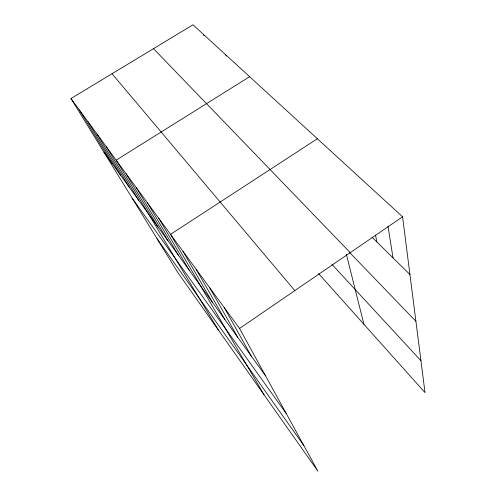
<?xml version="1.0" encoding="UTF-8"?>
<svg xmlns="http://www.w3.org/2000/svg" width="496" height="496" viewBox="0 0 496 496"><rect width="100%" height="100%" fill="white"/><g stroke="black" fill="none" stroke-linecap="round" stroke-linejoin="round"><path stroke-width="0.74" d="M239.543 328.47L402.572 216.795L192.994 24.8L70.978 98.537L177.816 272.496L317.924 471.2L239.543 328.47L70.978 98.537M317.372 138.737L170.543 234.348L264.033 394.779M249.637 76.694L116.157 160.158L218.271 329.871M372.012 237.206L409.944 274.524M153.506 48.664L350.226 252.656M349.878 252.768L415.915 321.29M331.991 264.43L420.949 360.728M318.55 273.563L425.022 392.621L402.572 216.795M112.028 73.73L294.81 290.613M103.974 152.26L265.509 375.757M132.147 198.127L286.378 413.763M156.972 238.557L303.862 445.594M79.286 109.87L112.189 163.63M87.941 121.669L120.714 175.423M96.949 133.963L129.568 187.668M106.349 146.779L138.762 200.39M126.089 173.712L157.97 226.963M136.468 187.866L168.001 240.851M147.312 202.659L178.448 255.304M158.658 218.135L189.329 270.357M183.005 251.348L212.511 302.43M196.087 269.192L224.88 319.536M209.833 287.94L237.807 337.423M224.304 307.675L251.336 356.147M203.441 34.367L203.98 35.811M225.606 54.672L226.114 56.129M346.382 254.355L363.934 324.316M375.559 235.079L376.824 241.936M387.996 226.089L393.012 257.864"/></g></svg>
